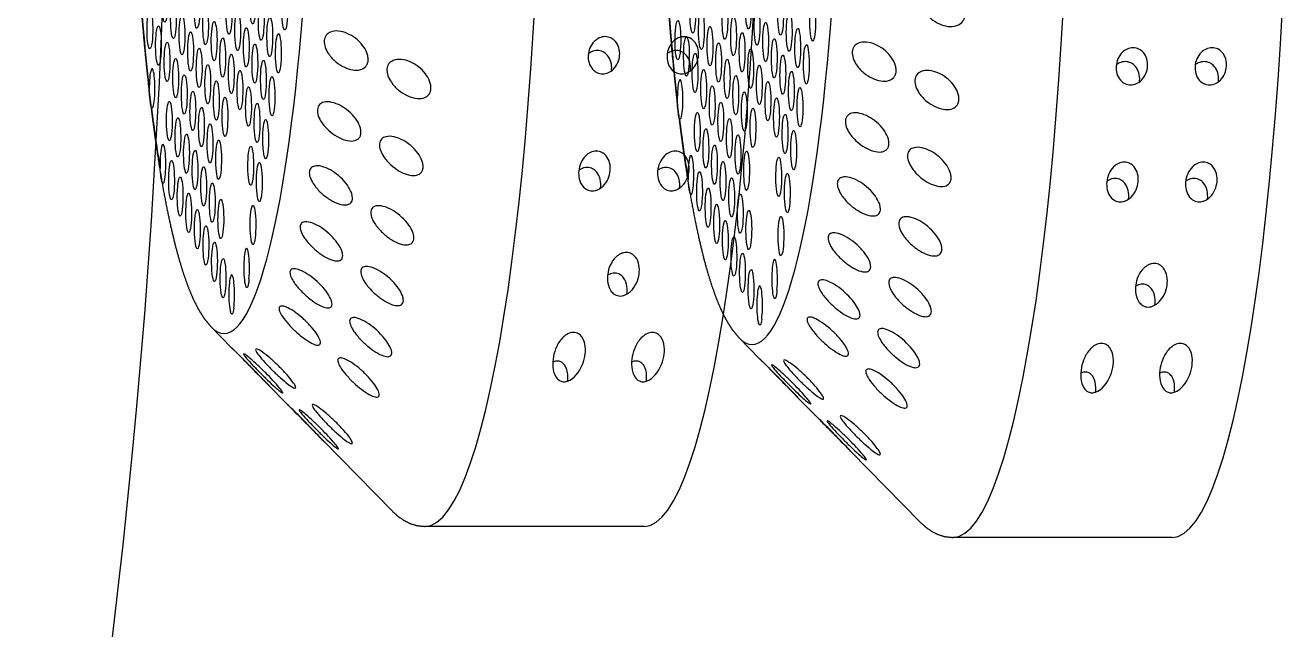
# Model space of a CAD drawing. Extents: x 409 to 498, y 628 to 778.
# Drawn here: x 466.29 to 469.226, y 687.822 to 689.225 of the extents above; entities that cross this region are included whole.
import ezdxf

# ---------------------------------------------------------------- set-up
doc = ezdxf.new("R2010")
doc.units = 0
doc.header["$MEASUREMENT"] = 0
doc.layers.add('1', color=4, linetype='Continuous')
doc.layers.add('DIM', color=3, linetype='Continuous')

# ---------------------------------------------------------------- blocks, each defined once
blk = doc.blocks.new('SUCTION')
at = {"layer": '1'}
for p, q in [((-0.4728, -1.3603), (-0.4244, -1.408)), ((-0.3377, -1.4934), (-0.2956, -1.5349)), ((-0.2095, -1.6197), (-0.0445, -1.7824)), ((0.5395, -1.808), (0.0307, -1.8158))]:
    blk.add_line(p, q, dxfattribs=at)
for centre, major_axis, start_param, end_param in [((0.5106, 0.0668), (-0.0289, 1.8748), 3.141593, 6.283185), ((0.0017, 0.059), (-0.0289, 1.8748), 3.141593, 6.283185), ((-0.4641, 0.0518), (-0.022, 1.427), 2.994561, 6.430217)]:
    blk.add_ellipse(centre, major_axis=major_axis, ratio=0.145722, start_param=start_param, end_param=end_param, dxfattribs=at)
at = {"layer": '1', "color": 3}
for centre, major_axis, start_param, end_param in [((-0.4786, 0.0515), (-0.0215, 1.3915), 1.410939, 2.237983), ((-0.4626, -0.5977), (0.0007, -0.0455), 0.253665, 6.53685), ((-0.5917, -0.6095), (0.0007, -0.0455), 0.253665, 6.53685), ((-0.5169, -0.6224), (0.0007, -0.0455), 0.253665, 6.53685), ((-0.4421, -0.6353), (0.0007, -0.0455), 0.253665, 6.53685), ((-0.3878, -0.6106), (0.0007, -0.0455), 0.253665, 6.53685), ((-0.313, -0.6234), (0.0007, -0.0455), 0.253665, 6.53685), ((-0.5711, -0.6471), (0.0007, -0.0455), 0.253665, 6.53685), ((-0.4963, -0.66), (0.0007, -0.0455), 0.253665, 6.53685), ((-0.3673, -0.6481), (0.0007, -0.0455), 0.253665, 6.53685), ((-0.6254, -0.6718), (0.0007, -0.0455), 0.253665, 6.53685), ((-0.5506, -0.6846), (0.0007, -0.0455), 0.253665, 6.53685), ((-0.4216, -0.6728), (0.0007, -0.0455), 0.253665, 6.53685), ((-0.3468, -0.6857), (0.0007, -0.0455), 0.253665, 6.53685), ((-0.6049, -0.7093), (0.0007, -0.0455), 0.253665, 6.53685), ((-0.5301, -0.7222), (0.0007, -0.0455), 0.253665, 6.53685), ((-0.4758, -0.6975), (0.0007, -0.0455), 0.253665, 6.53685), ((-0.401, -0.7104), (0.0007, -0.0455), 0.253665, 6.53685), ((-0.3262, -0.7232), (0.0007, -0.0455), 0.253665, 6.53685), ((-0.5843, -0.7469), (0.0007, -0.0455), 0.253665, 6.53685), ((-0.4553, -0.7351), (0.0007, -0.0455), 0.253665, 6.53685), ((-0.3805, -0.7479), (0.0007, -0.0455), 0.253665, 6.53685), ((-0.5096, -0.7598), (0.0007, -0.0455), 0.253665, 6.53685), ((-0.4348, -0.7726), (0.0007, -0.0455), 0.253665, 6.53685), ((-0.6181, -0.8091), (0.0007, -0.0455), 6.025162, 11.05551), ((-0.5638, -0.7845), (0.0007, -0.0455), 0.253665, 6.53685), ((-0.489, -0.7973), (0.0007, -0.0455), 0.253665, 6.53685), ((-0.4142, -0.8102), (0.0007, -0.0455), 0.253665, 6.53685), ((-0.36, -0.7855), (0.0007, -0.0455), 0.253665, 6.53685), ((-0.5433, -0.822), (0.0007, -0.0455), 0.253665, 6.53685), ((-0.4685, -0.8349), (0.0007, -0.0455), 0.253665, 6.53685), ((-0.3395, -0.823), (0.0007, -0.0455), 0.253665, 6.53685), ((-0.5228, -0.8596), (0.0007, -0.0455), 0.253665, 6.53685), ((-0.3937, -0.8477), (0.0007, -0.0455), 0.253665, 6.53685), ((-0.577, -0.8843), (0.0007, -0.0455), 0.253665, 6.53685), ((-0.5022, -0.8971), (0.0007, -0.0455), 0.253665, 6.53685), ((-0.448, -0.8724), (0.0007, -0.0455), 0.253665, 6.53685), ((-0.3732, -0.8853), (0.0007, -0.0455), 0.253665, 6.53685), ((-0.4786, 0.0515), (-0.0215, 1.3915), 2.276318, 2.419801), ((-0.5565, -0.9218), (0.0007, -0.0455), 0.253665, 6.53685), ((-0.3527, -0.9228), (0.0007, -0.0455), 0.253665, 6.53685), ((-0.536, -0.9594), (0.0007, -0.0455), 0.253665, 6.53685), ((-0.4817, -0.9347), (0.0007, -0.0455), 0.253665, 6.53685), ((-0.5902, -0.9841), (0.0007, -0.0455), 6.20698, 11.237328), ((-0.4612, -0.9722), (0.0007, -0.0455), 0.253665, 6.53685), ((-0.3864, -0.9851), (0.0007, -0.0455), 0.253665, 6.53685), ((-0.5155, -0.9969), (0.0007, -0.0455), 0.253665, 6.53685), ((-0.5697, -1.0216), (0.0007, -0.0455), 0.253665, 6.53685), ((-0.4949, -1.0345), (0.0007, -0.0455), 0.253665, 6.53685), ((-0.3659, -1.0226), (0.0007, -0.0455), 0.253665, 6.53685), ((-0.5492, -1.0592), (0.0007, -0.0455), 0.253665, 6.53685), ((-0.4744, -1.072), (0.0007, -0.0455), 0.253665, 6.53685), ((-0.5287, -1.0967), (0.0007, -0.0455), 0.253665, 6.53685), ((-0.5081, -1.1343), (0.0007, -0.0455), 0.253665, 6.53685), ((-0.4539, -1.1096), (0.0007, -0.0455), 0.253665, 6.53685), ((-0.3791, -1.1224), (0.0007, -0.0455), 0.253665, 6.53685), ((-0.4876, -1.1718), (0.0007, -0.0455), 0.253665, 6.53685), ((-0.4671, -1.2094), (0.0007, -0.0455), 0.253665, 6.53685), ((-0.3923, -1.2222), (0.0007, -0.0455), 0.970993, 6.001341), ((-0.4466, -1.2469), (0.0007, -0.0455), 0.253665, 6.53685), ((-0.426, -1.2845), (0.0007, -0.0455), 0.789174, 5.819522)]:
    blk.add_ellipse(centre, major_axis=major_axis, ratio=0.145722, start_param=start_param, end_param=end_param, dxfattribs=at)
at = {"layer": '1'}
for points in [[(-0.6826, 0.2881), (-0.6831, 0.2145), (-0.6829, 0.1403), (-0.6822, 0.066), (-0.6809, -0.0084), (-0.679, -0.0826), (-0.6766, -0.1565), (-0.6736, -0.2298), (-0.67, -0.3023), (-0.6659, -0.3738), (-0.6613, -0.4441), (-0.6561, -0.513), (-0.6505, -0.5804), (-0.6443, -0.646), (-0.6377, -0.7097), (-0.6306, -0.7713), (-0.6231, -0.8306), (-0.6151, -0.8875), (-0.6068, -0.9418), (-0.598, -0.9934), (-0.5889, -1.0422), (-0.5794, -1.088), (-0.5696, -1.1307), (-0.5595, -1.1704), (-0.549, -1.2068), (-0.5381, -1.24), (-0.5268, -1.27), (-0.515, -1.2969), (-0.5024, -1.3208), (-0.4886, -1.3418), (-0.4728, -1.3603)], [(-0.0445, -1.7824), (-0.0324, -1.793), (-0.0189, -1.8022), (-0.0038, -1.8096), (0.0129, -1.8143), (0.0307, -1.8158)]]:
    blk.add_open_spline(points, degree=1, dxfattribs=at)
at = {"layer": '1', "color": 3}
for points, knots in [([(-0.01, -0.5427), (-0.0038, -0.5446), (0.003, -0.5477), (0.0157, -0.5559), (0.0217, -0.5611), (0.0306, -0.5716), (0.0344, -0.5774), (0.0382, -0.5866), (0.0392, -0.5898), (0.0404, -0.596), (0.0406, -0.5991), (0.0403, -0.605), (0.0398, -0.6079), (0.0381, -0.6131), (0.0368, -0.6155), (0.0323, -0.6219), (0.0281, -0.625), (0.0185, -0.6294), (0.0122, -0.6305), (-0.0009, -0.6302), (-0.0077, -0.6287), (-0.0204, -0.6243), (-0.0274, -0.6208), (-0.0405, -0.6115), (-0.0467, -0.6057), (-0.0548, -0.595), (-0.0579, -0.5898), (-0.062, -0.5789), (-0.063, -0.5733), (-0.0625, -0.5631), (-0.0611, -0.5582), (-0.0561, -0.5503), (-0.0526, -0.5472), (-0.0437, -0.5419), (-0.0372, -0.5402), (-0.0237, -0.5396), (-0.0165, -0.5407), (-0.01, -0.5427)], [0, 0, 0, 0, 0.0233552, 0.0233552, 0.0467103, 0.0467103, 0.0658795, 0.0658795, 0.0754641, 0.0754641, 0.0850487, 0.0850487, 0.0946332, 0.0946332, 0.1042178, 0.1042178, 0.123387, 0.123387, 0.1467421, 0.1467421, 0.1700973, 0.1700973, 0.1945396, 0.1945396, 0.2189818, 0.2189818, 0.2355966, 0.2355966, 0.2522113, 0.2522113, 0.2688261, 0.2688261, 0.2854408, 0.2854408, 0.3098831, 0.3098831, 0.3343253, 0.3343253, 0.3343253, 0.3343253]), ([(-0.1671, -0.6745), (-0.1608, -0.6771), (-0.1542, -0.6808), (-0.1416, -0.6901), (-0.1357, -0.6957), (-0.127, -0.7068), (-0.1233, -0.7127), (-0.1196, -0.7219), (-0.1187, -0.725), (-0.1176, -0.731), (-0.1174, -0.734), (-0.1178, -0.7395), (-0.1184, -0.7421), (-0.1202, -0.7468), (-0.1215, -0.749), (-0.1262, -0.7544), (-0.1305, -0.7568), (-0.1402, -0.7597), (-0.1465, -0.76), (-0.1596, -0.758), (-0.1664, -0.7559), (-0.179, -0.7501), (-0.186, -0.7459), (-0.1989, -0.7356), (-0.2049, -0.7294), (-0.2128, -0.7183), (-0.2158, -0.7131), (-0.2197, -0.7024), (-0.2206, -0.6969), (-0.2199, -0.6874), (-0.2184, -0.683), (-0.2132, -0.6761), (-0.2097, -0.6737), (-0.2007, -0.6698), (-0.1942, -0.6689), (-0.1806, -0.67), (-0.1735, -0.6719), (-0.1671, -0.6745)], [0, 0, 0, 0, 0.023389, 0.023389, 0.0467779, 0.0467779, 0.0659746, 0.0659746, 0.0755729, 0.0755729, 0.0851712, 0.0851712, 0.0947696, 0.0947696, 0.1043679, 0.1043679, 0.1235645, 0.1235645, 0.1469535, 0.1469535, 0.1703425, 0.1703425, 0.1947513, 0.1947513, 0.2191601, 0.2191601, 0.2357472, 0.2357472, 0.2523342, 0.2523342, 0.2689213, 0.2689213, 0.2855084, 0.2855084, 0.3099172, 0.3099172, 0.334326, 0.334326, 0.334326, 0.334326]), ([(0.4272, -0.7594), (0.4227, -0.7594), (0.418, -0.7584), (0.4098, -0.7545), (0.4062, -0.7516), (0.3997, -0.7444), (0.3969, -0.7392), (0.3934, -0.728), (0.3928, -0.722), (0.3934, -0.711), (0.3946, -0.7051), (0.3992, -0.6939), (0.4025, -0.6886), (0.4097, -0.6812), (0.4136, -0.6782), (0.4224, -0.6741), (0.4271, -0.6729), (0.4362, -0.6728), (0.4409, -0.6738), (0.4492, -0.6776), (0.4528, -0.6805), (0.4593, -0.6877), (0.4622, -0.6929), (0.4657, -0.704), (0.4663, -0.7099), (0.4657, -0.7209), (0.4645, -0.7269), (0.4598, -0.7382), (0.4564, -0.7435), (0.4491, -0.751), (0.4452, -0.754), (0.4365, -0.7581), (0.4318, -0.7593), (0.4272, -0.7594)], [0, 0, 0, 0, 0.0137694, 0.0137694, 0.0275389, 0.0275389, 0.045875, 0.045875, 0.0642111, 0.0642111, 0.0822466, 0.0822466, 0.1002822, 0.1002822, 0.114005, 0.114005, 0.1277279, 0.1277279, 0.1414507, 0.1414507, 0.1551736, 0.1551736, 0.1732091, 0.1732091, 0.1912446, 0.1912446, 0.2095807, 0.2095807, 0.2279168, 0.2279168, 0.2416863, 0.2416863, 0.2554557, 0.2554557, 0.2554557, 0.2554557]), ([(0.6104, -0.7565), (0.6058, -0.7566), (0.6012, -0.7556), (0.5929, -0.7517), (0.5893, -0.7488), (0.5829, -0.7416), (0.58, -0.7364), (0.5766, -0.7252), (0.5759, -0.7192), (0.5765, -0.7082), (0.5777, -0.7022), (0.5823, -0.6911), (0.5857, -0.6858), (0.5929, -0.6784), (0.5968, -0.6754), (0.6055, -0.6712), (0.6103, -0.6701), (0.6193, -0.67), (0.624, -0.6709), (0.6323, -0.6748), (0.636, -0.6777), (0.6425, -0.6849), (0.6453, -0.6901), (0.6488, -0.7012), (0.6494, -0.7071), (0.6489, -0.7181), (0.6476, -0.7241), (0.6429, -0.7354), (0.6395, -0.7407), (0.6323, -0.7482), (0.6284, -0.7512), (0.6197, -0.7553), (0.6149, -0.7565), (0.6104, -0.7565)], [0, 0, 0, 0, 0.0137694, 0.0137694, 0.0275389, 0.0275389, 0.045875, 0.045875, 0.0642111, 0.0642111, 0.0822466, 0.0822466, 0.1002822, 0.1002822, 0.114005, 0.114005, 0.1277279, 0.1277279, 0.1414507, 0.1414507, 0.1551736, 0.1551736, 0.1732091, 0.1732091, 0.1912446, 0.1912446, 0.2095807, 0.2095807, 0.2279168, 0.2279168, 0.2416863, 0.2416863, 0.2554557, 0.2554557, 0.2554557, 0.2554557]), ([(0.6308, -0.749), (0.6309, -0.7479), (0.631, -0.7469), (0.6314, -0.7402), (0.6309, -0.7342), (0.6275, -0.7229), (0.6246, -0.7176), (0.6181, -0.7103), (0.6145, -0.7074), (0.6063, -0.7035), (0.6017, -0.7025), (0.5926, -0.7027), (0.5879, -0.7038), (0.581, -0.7071), (0.5787, -0.7086), (0.5765, -0.7102)], [0.06228793, 0.06228793, 0.06228793, 0.06228793, 0.06587176, 0.06587176, 0.08466047, 0.08466047, 0.10344918, 0.10344918, 0.11715342, 0.11715342, 0.13085765, 0.13085765, 0.14456189, 0.14456189, 0.15250533, 0.15250533, 0.15250533, 0.15250533]), ([(-0.0204, -0.7382), (-0.0142, -0.7408), (-0.0075, -0.7445), (0.0051, -0.7538), (0.011, -0.7594), (0.0197, -0.7705), (0.0234, -0.7764), (0.027, -0.7856), (0.0279, -0.7886), (0.029, -0.7947), (0.0292, -0.7976), (0.0288, -0.8032), (0.0282, -0.8058), (0.0264, -0.8105), (0.0251, -0.8126), (0.0204, -0.8181), (0.0162, -0.8205), (0.0065, -0.8234), (0.0002, -0.8236), (-0.0129, -0.8217), (-0.0197, -0.8196), (-0.0323, -0.8138), (-0.0393, -0.8096), (-0.0522, -0.7993), (-0.0582, -0.7931), (-0.0662, -0.782), (-0.0692, -0.7768), (-0.0731, -0.7661), (-0.074, -0.7606), (-0.0733, -0.7511), (-0.0717, -0.7467), (-0.0666, -0.7398), (-0.063, -0.7373), (-0.054, -0.7334), (-0.0475, -0.7326), (-0.0339, -0.7337), (-0.0268, -0.7356), (-0.0204, -0.7382)], [0, 0, 0, 0, 0.0233552, 0.0233552, 0.0467103, 0.0467103, 0.0658795, 0.0658795, 0.0754641, 0.0754641, 0.0850487, 0.0850487, 0.0946332, 0.0946332, 0.1042178, 0.1042178, 0.123387, 0.123387, 0.1467421, 0.1467421, 0.1700973, 0.1700973, 0.1945396, 0.1945396, 0.2189818, 0.2189818, 0.2355966, 0.2355966, 0.2522113, 0.2522113, 0.2688261, 0.2688261, 0.2854408, 0.2854408, 0.3098831, 0.3098831, 0.3343253, 0.3343253, 0.3343253, 0.3343253]), ([(0.4477, -0.7519), (0.4478, -0.7508), (0.4479, -0.7497), (0.4483, -0.7431), (0.4477, -0.737), (0.4443, -0.7257), (0.4415, -0.7204), (0.435, -0.7131), (0.4314, -0.7102), (0.4232, -0.7063), (0.4185, -0.7053), (0.4095, -0.7055), (0.4047, -0.7066), (0.3979, -0.7099), (0.3955, -0.7114), (0.3934, -0.7131)], [0.06228793, 0.06228793, 0.06228793, 0.06228793, 0.06587176, 0.06587176, 0.08466047, 0.08466047, 0.10344918, 0.10344918, 0.11715342, 0.11715342, 0.13085765, 0.13085765, 0.14456189, 0.14456189, 0.15250533, 0.15250533, 0.15250533, 0.15250533]), ([(-0.6191, -0.8532), (-0.6193, -0.8529), (-0.6194, -0.8525), (-0.6202, -0.8506), (-0.6206, -0.8483), (-0.6214, -0.8429), (-0.6218, -0.84), (-0.6227, -0.8336), (-0.6231, -0.83), (-0.6241, -0.8216), (-0.6245, -0.8168), (-0.6247, -0.812)], [-0.10333223, -0.10333223, -0.10333223, -0.10333223, -0.09981809, -0.09981809, -0.08531374, -0.08531374, -0.07331614, -0.07331614, -0.06095866, -0.06095866, -0.0463084, -0.0463084, -0.0463084, -0.0463084]), ([(-0.18, -0.8424), (-0.1739, -0.8455), (-0.1673, -0.8498), (-0.1548, -0.86), (-0.1491, -0.866), (-0.1405, -0.8774), (-0.137, -0.8833), (-0.1335, -0.8923), (-0.1326, -0.8953), (-0.1317, -0.901), (-0.1315, -0.9038), (-0.132, -0.9088), (-0.1327, -0.9112), (-0.1346, -0.9153), (-0.1359, -0.9171), (-0.1407, -0.9215), (-0.145, -0.9232), (-0.1548, -0.9246), (-0.1611, -0.924), (-0.1742, -0.9205), (-0.1809, -0.9176), (-0.1935, -0.9106), (-0.2003, -0.9059), (-0.2131, -0.8947), (-0.219, -0.8882), (-0.2267, -0.877), (-0.2296, -0.8718), (-0.2333, -0.8614), (-0.234, -0.8563), (-0.2332, -0.8475), (-0.2315, -0.8437), (-0.2262, -0.838), (-0.2227, -0.8361), (-0.2136, -0.8336), (-0.2071, -0.8337), (-0.1935, -0.8364), (-0.1865, -0.8391), (-0.18, -0.8424)], [0, 0, 0, 0, 0.023389, 0.023389, 0.0467779, 0.0467779, 0.0659746, 0.0659746, 0.0755729, 0.0755729, 0.0851712, 0.0851712, 0.0947696, 0.0947696, 0.1043679, 0.1043679, 0.1235645, 0.1235645, 0.1469535, 0.1469535, 0.1703425, 0.1703425, 0.1947513, 0.1947513, 0.2191601, 0.2191601, 0.2357472, 0.2357472, 0.2523342, 0.2523342, 0.2689213, 0.2689213, 0.2855084, 0.2855084, 0.3099172, 0.3099172, 0.334326, 0.334326, 0.334326, 0.334326]), ([(-0.0345, -0.9202), (-0.0283, -0.9233), (-0.0217, -0.9276), (-0.0094, -0.9378), (-0.0036, -0.9438), (0.0049, -0.9552), (0.0085, -0.9611), (0.012, -0.9701), (0.0128, -0.973), (0.0138, -0.9788), (0.0139, -0.9815), (0.0134, -0.9866), (0.0128, -0.9889), (0.0108, -0.993), (0.0095, -0.9948), (0.0047, -0.9993), (0.0004, -1.0009), (-0.0093, -1.0023), (-0.0156, -1.0018), (-0.0287, -0.9983), (-0.0354, -0.9954), (-0.048, -0.9884), (-0.0548, -0.9837), (-0.0676, -0.9725), (-0.0735, -0.966), (-0.0812, -0.9548), (-0.0841, -0.9495), (-0.0878, -0.9392), (-0.0886, -0.934), (-0.0877, -0.9253), (-0.0861, -0.9214), (-0.0808, -0.9157), (-0.0772, -0.9138), (-0.0681, -0.9114), (-0.0616, -0.9115), (-0.048, -0.9142), (-0.0409, -0.9169), (-0.0345, -0.9202)], [0, 0, 0, 0, 0.0233552, 0.0233552, 0.0467103, 0.0467103, 0.0658795, 0.0658795, 0.0754641, 0.0754641, 0.0850487, 0.0850487, 0.0946332, 0.0946332, 0.1042178, 0.1042178, 0.123387, 0.123387, 0.1467421, 0.1467421, 0.1700973, 0.1700973, 0.1945396, 0.1945396, 0.2189818, 0.2189818, 0.2355966, 0.2355966, 0.2522113, 0.2522113, 0.2688261, 0.2688261, 0.2854408, 0.2854408, 0.3098831, 0.3098831, 0.3343253, 0.3343253, 0.3343253, 0.3343253]), ([(0.4077, -1.031), (0.4054, -1.0311), (0.4032, -1.0308), (0.3988, -1.0298), (0.3967, -1.029), (0.3909, -1.0261), (0.3876, -1.0233), (0.3812, -1.0156), (0.3784, -1.0099), (0.3752, -0.9976), (0.3748, -0.9911), (0.3757, -0.9792), (0.3772, -0.9727), (0.3824, -0.9605), (0.3861, -0.9547), (0.3938, -0.9469), (0.3977, -0.9439), (0.4062, -0.9398), (0.4109, -0.9386), (0.4199, -0.9385), (0.4244, -0.9395), (0.4323, -0.9434), (0.4357, -0.9462), (0.4422, -0.9538), (0.445, -0.9595), (0.4483, -0.9716), (0.4487, -0.978), (0.4477, -0.9899), (0.4462, -0.9965), (0.4408, -1.0089), (0.437, -1.0148), (0.4292, -1.0226), (0.4254, -1.0255), (0.4191, -1.0287), (0.4168, -1.0295), (0.4123, -1.0307), (0.41, -1.031), (0.4077, -1.031)], [0, 0, 0, 0, 0.0068896, 0.0068896, 0.0137791, 0.0137791, 0.0275583, 0.0275583, 0.0493984, 0.0493984, 0.0712384, 0.0712384, 0.0924883, 0.0924883, 0.1137382, 0.1137382, 0.1274079, 0.1274079, 0.1410777, 0.1410777, 0.1547474, 0.1547474, 0.1684171, 0.1684171, 0.189667, 0.189667, 0.2109169, 0.2109169, 0.2327569, 0.2327569, 0.254597, 0.254597, 0.2683762, 0.2683762, 0.2752657, 0.2752657, 0.2821553, 0.2821553, 0.2821553, 0.2821553]), ([(0.5908, -1.0282), (0.5886, -1.0282), (0.5863, -1.028), (0.582, -1.027), (0.5799, -1.0262), (0.574, -1.0233), (0.5708, -1.0204), (0.5643, -1.0128), (0.5615, -1.007), (0.5583, -0.9948), (0.5579, -0.9882), (0.5589, -0.9763), (0.5603, -0.9699), (0.5655, -0.9577), (0.5692, -0.9518), (0.577, -0.944), (0.5808, -0.9411), (0.5893, -0.937), (0.594, -0.9358), (0.603, -0.9356), (0.6076, -0.9367), (0.6155, -0.9406), (0.6188, -0.9434), (0.6254, -0.951), (0.6282, -0.9567), (0.6314, -0.9688), (0.6318, -0.9752), (0.6308, -0.9871), (0.6293, -0.9937), (0.624, -1.0061), (0.6202, -1.012), (0.6124, -1.0198), (0.6086, -1.0227), (0.6022, -1.0259), (0.6, -1.0267), (0.5954, -1.0278), (0.5931, -1.0282), (0.5908, -1.0282)], [0, 0, 0, 0, 0.0068896, 0.0068896, 0.0137791, 0.0137791, 0.0275583, 0.0275583, 0.0493984, 0.0493984, 0.0712384, 0.0712384, 0.0924883, 0.0924883, 0.1137382, 0.1137382, 0.1274079, 0.1274079, 0.1410777, 0.1410777, 0.1547474, 0.1547474, 0.1684171, 0.1684171, 0.189667, 0.189667, 0.2109169, 0.2109169, 0.2327569, 0.2327569, 0.254597, 0.254597, 0.2683762, 0.2683762, 0.2752657, 0.2752657, 0.2821553, 0.2821553, 0.2821553, 0.2821553]), ([(-0.5901, -1.0294), (-0.5903, -1.0293), (-0.5906, -1.029), (-0.5913, -1.0278), (-0.5918, -1.0262), (-0.5927, -1.0222), (-0.5931, -1.02), (-0.5941, -1.0147), (-0.5946, -1.0117), (-0.5957, -1.0042), (-0.5963, -0.9998), (-0.5965, -0.9951)], [-0.10333581, -0.10333581, -0.10333581, -0.10333581, -0.09774084, -0.09774084, -0.08402044, -0.08402044, -0.07264257, -0.07264257, -0.06085918, -0.06085918, -0.04630941, -0.04630941, -0.04630941, -0.04630941]), ([(-0.1963, -0.9949), (-0.1902, -0.9986), (-0.1837, -1.0034), (-0.1714, -1.0144), (-0.1658, -1.0206), (-0.1575, -1.0321), (-0.154, -1.038), (-0.1507, -1.0465), (-0.1499, -1.0494), (-0.1491, -1.0547), (-0.149, -1.0572), (-0.1496, -1.0617), (-0.1503, -1.0637), (-0.1523, -1.0672), (-0.1536, -1.0686), (-0.1585, -1.0719), (-0.1629, -1.0728), (-0.1727, -1.0727), (-0.179, -1.0713), (-0.192, -1.0663), (-0.1987, -1.0627), (-0.2111, -1.0547), (-0.2179, -1.0495), (-0.2304, -1.0376), (-0.2361, -1.031), (-0.2436, -1.0197), (-0.2464, -1.0146), (-0.2499, -1.0048), (-0.2506, -1), (-0.2496, -0.9922), (-0.2478, -0.989), (-0.2424, -0.9846), (-0.2388, -0.9834), (-0.2297, -0.9824), (-0.2232, -0.9833), (-0.2097, -0.9876), (-0.2027, -0.991), (-0.1963, -0.9949)], [0, 0, 0, 0, 0.023389, 0.023389, 0.0467779, 0.0467779, 0.0659746, 0.0659746, 0.0755729, 0.0755729, 0.0851712, 0.0851712, 0.0947696, 0.0947696, 0.1043679, 0.1043679, 0.1235645, 0.1235645, 0.1469535, 0.1469535, 0.1703425, 0.1703425, 0.1947513, 0.1947513, 0.2191601, 0.2191601, 0.2357472, 0.2357472, 0.2523342, 0.2523342, 0.2689213, 0.2689213, 0.2855084, 0.2855084, 0.3099172, 0.3099172, 0.334326, 0.334326, 0.334326, 0.334326]), ([(0.4266, -1.0244), (0.4266, -1.0242), (0.4266, -1.0239), (0.4272, -1.0176), (0.427, -1.0109), (0.4239, -0.9983), (0.4211, -0.9923), (0.4145, -0.9845), (0.4113, -0.9817), (0.4055, -0.9788), (0.4034, -0.9781), (0.3991, -0.9771), (0.3969, -0.9768), (0.3924, -0.9769), (0.3901, -0.9772), (0.3856, -0.9783), (0.3833, -0.9792), (0.3792, -0.9812), (0.3772, -0.9824), (0.3754, -0.9838)], [0.07451048, 0.07451048, 0.07451048, 0.07451048, 0.0754781, 0.0754781, 0.09854089, 0.09854089, 0.12160367, 0.12160367, 0.13525987, 0.13525987, 0.14208797, 0.14208797, 0.14891607, 0.14891607, 0.15574416, 0.15574416, 0.16257226, 0.16257226, 0.16931395, 0.16931395, 0.16931395, 0.16931395]), ([(0.6097, -1.0216), (0.6097, -1.0213), (0.6098, -1.0211), (0.6104, -1.0147), (0.6101, -1.0081), (0.607, -0.9955), (0.6042, -0.9894), (0.5976, -0.9817), (0.5944, -0.9789), (0.5886, -0.976), (0.5866, -0.9752), (0.5823, -0.9742), (0.58, -0.974), (0.5755, -0.9741), (0.5732, -0.9744), (0.5687, -0.9755), (0.5665, -0.9763), (0.5623, -0.9784), (0.5603, -0.9796), (0.5585, -0.9809)], [0.07451048, 0.07451048, 0.07451048, 0.07451048, 0.0754781, 0.0754781, 0.09854089, 0.09854089, 0.12160367, 0.12160367, 0.13525987, 0.13525987, 0.14208797, 0.14208797, 0.14891607, 0.14891607, 0.15574416, 0.15574416, 0.16257226, 0.16257226, 0.16931395, 0.16931395, 0.16931395, 0.16931395]), ([(-0.0522, -1.0854), (-0.0461, -1.0891), (-0.0396, -1.0939), (-0.0274, -1.1049), (-0.0217, -1.1111), (-0.0135, -1.1226), (-0.01, -1.1285), (-0.0067, -1.137), (-0.0059, -1.1398), (-0.0051, -1.1452), (-0.005, -1.1477), (-0.0056, -1.1522), (-0.0063, -1.1542), (-0.0083, -1.1576), (-0.0096, -1.1591), (-0.0145, -1.1624), (-0.0189, -1.1633), (-0.0286, -1.1632), (-0.0349, -1.1618), (-0.0479, -1.1568), (-0.0546, -1.1533), (-0.067, -1.1452), (-0.0738, -1.14), (-0.0864, -1.1281), (-0.0921, -1.1215), (-0.0996, -1.1102), (-0.1024, -1.1051), (-0.1059, -1.0952), (-0.1066, -1.0905), (-0.1056, -1.0827), (-0.1038, -1.0794), (-0.0984, -1.075), (-0.0948, -1.0738), (-0.0857, -1.0728), (-0.0792, -1.0738), (-0.0656, -1.0781), (-0.0586, -1.0815), (-0.0522, -1.0854)], [0, 0, 0, 0, 0.0233552, 0.0233552, 0.0467103, 0.0467103, 0.0658795, 0.0658795, 0.0754641, 0.0754641, 0.0850487, 0.0850487, 0.0946332, 0.0946332, 0.1042178, 0.1042178, 0.123387, 0.123387, 0.1467421, 0.1467421, 0.1700973, 0.1700973, 0.1945396, 0.1945396, 0.2189818, 0.2189818, 0.2355966, 0.2355966, 0.2522113, 0.2522113, 0.2688261, 0.2688261, 0.2854408, 0.2854408, 0.3098831, 0.3098831, 0.3343253, 0.3343253, 0.3343253, 0.3343253]), ([(-0.2156, -1.1294), (-0.2095, -1.1336), (-0.2031, -1.1388), (-0.1911, -1.1504), (-0.1855, -1.1568), (-0.1775, -1.1682), (-0.1741, -1.1739), (-0.171, -1.182), (-0.1703, -1.1846), (-0.1695, -1.1894), (-0.1695, -1.1916), (-0.1702, -1.1955), (-0.1709, -1.1972), (-0.173, -1.1999), (-0.1744, -1.2009), (-0.1793, -1.2031), (-0.1837, -1.2032), (-0.1935, -1.2016), (-0.1998, -1.1993), (-0.2127, -1.1929), (-0.2193, -1.1888), (-0.2316, -1.1798), (-0.2382, -1.1742), (-0.2505, -1.1618), (-0.2562, -1.1551), (-0.2634, -1.1442), (-0.2661, -1.1392), (-0.2694, -1.13), (-0.27, -1.1258), (-0.2688, -1.1191), (-0.267, -1.1165), (-0.2615, -1.1134), (-0.2579, -1.1129), (-0.2488, -1.1134), (-0.2423, -1.1152), (-0.2288, -1.121), (-0.2219, -1.1251), (-0.2156, -1.1294)], [0, 0, 0, 0, 0.023389, 0.023389, 0.0467779, 0.0467779, 0.0659746, 0.0659746, 0.0755729, 0.0755729, 0.0851712, 0.0851712, 0.0947696, 0.0947696, 0.1043679, 0.1043679, 0.1235645, 0.1235645, 0.1469535, 0.1469535, 0.1703425, 0.1703425, 0.1947513, 0.1947513, 0.2191601, 0.2191601, 0.2357472, 0.2357472, 0.2523342, 0.2523342, 0.2689213, 0.2689213, 0.2855084, 0.2855084, 0.3099172, 0.3099172, 0.334326, 0.334326, 0.334326, 0.334326]), ([(0.476, -1.2742), (0.4737, -1.2742), (0.4715, -1.2739), (0.4674, -1.2729), (0.4655, -1.2721), (0.4602, -1.2691), (0.4573, -1.2664), (0.4508, -1.2582), (0.4482, -1.2516), (0.4454, -1.2376), (0.4453, -1.2303), (0.4469, -1.2171), (0.4487, -1.2099), (0.4547, -1.1962), (0.4589, -1.1895), (0.4675, -1.1812), (0.4711, -1.1784), (0.4773, -1.1753), (0.4795, -1.1745), (0.4839, -1.1733), (0.4862, -1.173), (0.4907, -1.1729), (0.4929, -1.1732), (0.4971, -1.1742), (0.4991, -1.175), (0.5046, -1.1779), (0.5076, -1.1806), (0.5143, -1.1887), (0.517, -1.1952), (0.5198, -1.2089), (0.5198, -1.2159), (0.5182, -1.2292), (0.5163, -1.2365), (0.5099, -1.2506), (0.5056, -1.2574), (0.4969, -1.2658), (0.4934, -1.2686), (0.4872, -1.2717), (0.4851, -1.2726), (0.4806, -1.2738), (0.4784, -1.2741), (0.476, -1.2742)], [0, 0, 0, 0, 0.0069864, 0.0069864, 0.0139728, 0.0139728, 0.0279456, 0.0279456, 0.0559253, 0.0559253, 0.0839051, 0.0839051, 0.1105409, 0.1105409, 0.1371767, 0.1371767, 0.1508496, 0.1508496, 0.1576861, 0.1576861, 0.1645225, 0.1645225, 0.171359, 0.171359, 0.1781955, 0.1781955, 0.1918684, 0.1918684, 0.2185042, 0.2185042, 0.24514, 0.24514, 0.2731197, 0.2731197, 0.3010995, 0.3010995, 0.3150723, 0.3150723, 0.3220587, 0.3220587, 0.3290451, 0.3290451, 0.3290451, 0.3290451]), ([(-0.2375, -1.2438), (-0.2316, -1.2484), (-0.2252, -1.2539), (-0.2135, -1.2659), (-0.208, -1.2723), (-0.2002, -1.2834), (-0.1969, -1.2888), (-0.194, -1.2962), (-0.1933, -1.2986), (-0.1926, -1.3028), (-0.1926, -1.3047), (-0.1934, -1.3079), (-0.1942, -1.3092), (-0.1963, -1.3111), (-0.1977, -1.3118), (-0.2027, -1.3127), (-0.2071, -1.3121), (-0.2169, -1.309), (-0.2231, -1.306), (-0.2359, -1.2983), (-0.2425, -1.2936), (-0.2545, -1.2838), (-0.2611, -1.2779), (-0.2732, -1.2653), (-0.2787, -1.2587), (-0.2857, -1.2481), (-0.2883, -1.2435), (-0.2914, -1.2351), (-0.2919, -1.2314), (-0.2906, -1.2259), (-0.2888, -1.224), (-0.2832, -1.2223), (-0.2796, -1.2225), (-0.2704, -1.2244), (-0.264, -1.2271), (-0.2506, -1.2344), (-0.2437, -1.239), (-0.2375, -1.2438)], [0, 0, 0, 0, 0.023389, 0.023389, 0.0467779, 0.0467779, 0.0659746, 0.0659746, 0.0755729, 0.0755729, 0.0851712, 0.0851712, 0.0947696, 0.0947696, 0.1043679, 0.1043679, 0.1235645, 0.1235645, 0.1469535, 0.1469535, 0.1703425, 0.1703425, 0.1947513, 0.1947513, 0.2191601, 0.2191601, 0.2357472, 0.2357472, 0.2523342, 0.2523342, 0.2689213, 0.2689213, 0.2855084, 0.2855084, 0.3099172, 0.3099172, 0.334326, 0.334326, 0.334326, 0.334326]), ([(-0.0732, -1.2311), (-0.0672, -1.2353), (-0.0607, -1.2405), (-0.0488, -1.2521), (-0.0432, -1.2584), (-0.0352, -1.2698), (-0.0318, -1.2755), (-0.0287, -1.2836), (-0.028, -1.2862), (-0.0272, -1.291), (-0.0272, -1.2932), (-0.0279, -1.2971), (-0.0286, -1.2987), (-0.0307, -1.3015), (-0.0321, -1.3025), (-0.037, -1.3047), (-0.0414, -1.3048), (-0.0511, -1.3032), (-0.0574, -1.301), (-0.0703, -1.2946), (-0.0769, -1.2904), (-0.0892, -1.2815), (-0.0959, -1.2758), (-0.1082, -1.2635), (-0.1138, -1.2568), (-0.1211, -1.2458), (-0.1238, -1.2409), (-0.1271, -1.2317), (-0.1277, -1.2274), (-0.1265, -1.2207), (-0.1247, -1.2181), (-0.1192, -1.215), (-0.1156, -1.2145), (-0.1064, -1.215), (-0.0999, -1.2168), (-0.0865, -1.2227), (-0.0795, -1.2267), (-0.0732, -1.2311)], [0, 0, 0, 0, 0.0233552, 0.0233552, 0.0467103, 0.0467103, 0.0658795, 0.0658795, 0.0754641, 0.0754641, 0.0850487, 0.0850487, 0.0946332, 0.0946332, 0.1042178, 0.1042178, 0.123387, 0.123387, 0.1467421, 0.1467421, 0.1700973, 0.1700973, 0.1945396, 0.1945396, 0.2189818, 0.2189818, 0.2355966, 0.2355966, 0.2522113, 0.2522113, 0.2688261, 0.2688261, 0.2854408, 0.2854408, 0.3098831, 0.3098831, 0.3343253, 0.3343253, 0.3343253, 0.3343253]), ([(0.4916, -1.2694), (0.4921, -1.2638), (0.492, -1.2579), (0.4899, -1.2447), (0.4874, -1.2375), (0.4806, -1.2289), (0.4778, -1.2262), (0.4726, -1.2234), (0.4707, -1.2226), (0.4667, -1.2215), (0.4645, -1.2213), (0.46, -1.2213), (0.4577, -1.2217), (0.4534, -1.2229), (0.4513, -1.2237), (0.4481, -1.2253), (0.4469, -1.226), (0.4458, -1.2267)], [0.1031187, 0.1031187, 0.1031187, 0.1031187, 0.1276978, 0.1276978, 0.1593765, 0.1593765, 0.1731128, 0.1731128, 0.179981, 0.179981, 0.1868491, 0.1868491, 0.1937173, 0.1937173, 0.2005854, 0.2005854, 0.2047116, 0.2047116, 0.2047116, 0.2047116]), ([(-0.3864, -1.2478), (-0.3867, -1.2512), (-0.3869, -1.2543), (-0.3875, -1.2602), (-0.3879, -1.2627), (-0.3891, -1.2663), (-0.39, -1.2674), (-0.3918, -1.2679), (-0.3927, -1.2674), (-0.3935, -1.266)], [-0.10334717, -0.10334717, -0.10334717, -0.10334717, -0.09099542, -0.09099542, -0.07615637, -0.07615637, -0.06155718, -0.06155718, -0.04630625, -0.04630625, -0.04630625, -0.04630625]), ([(-0.4208, -1.3165), (-0.4212, -1.3194), (-0.4215, -1.3219), (-0.4222, -1.3264), (-0.4227, -1.3282), (-0.4241, -1.3301), (-0.4249, -1.3302), (-0.4267, -1.329), (-0.4277, -1.3275), (-0.4284, -1.3252)], [-0.10334717, -0.10334717, -0.10334717, -0.10334717, -0.09099542, -0.09099542, -0.07615637, -0.07615637, -0.06155718, -0.06155718, -0.04630625, -0.04630625, -0.04630625, -0.04630625]), ([(-0.2618, -1.3359), (-0.2559, -1.3409), (-0.2497, -1.3467), (-0.2382, -1.3587), (-0.2328, -1.365), (-0.2252, -1.3757), (-0.2221, -1.3808), (-0.2193, -1.3874), (-0.2186, -1.3895), (-0.218, -1.393), (-0.2181, -1.3946), (-0.2189, -1.397), (-0.2197, -1.3979), (-0.2219, -1.399), (-0.2233, -1.3993), (-0.2283, -1.399), (-0.2327, -1.3976), (-0.2424, -1.393), (-0.2486, -1.3893), (-0.2613, -1.3804), (-0.2677, -1.3753), (-0.2796, -1.365), (-0.2861, -1.3588), (-0.2979, -1.3462), (-0.3033, -1.3397), (-0.3101, -1.3298), (-0.3126, -1.3255), (-0.3156, -1.3181), (-0.316, -1.315), (-0.3146, -1.3108), (-0.3127, -1.3096), (-0.3071, -1.3094), (-0.3034, -1.3102), (-0.2943, -1.3137), (-0.2879, -1.3171), (-0.2747, -1.3256), (-0.2679, -1.3308), (-0.2618, -1.3359)], [0, 0, 0, 0, 0.023389, 0.023389, 0.0467779, 0.0467779, 0.0659746, 0.0659746, 0.0755729, 0.0755729, 0.0851712, 0.0851712, 0.0947696, 0.0947696, 0.1043679, 0.1043679, 0.1235645, 0.1235645, 0.1469535, 0.1469535, 0.1703425, 0.1703425, 0.1947513, 0.1947513, 0.2191601, 0.2191601, 0.2357472, 0.2357472, 0.2523342, 0.2523342, 0.2689213, 0.2689213, 0.2855084, 0.2855084, 0.3099172, 0.3099172, 0.334326, 0.334326, 0.334326, 0.334326]), ([(-0.0971, -1.3548), (-0.0912, -1.3594), (-0.0848, -1.365), (-0.0731, -1.3769), (-0.0676, -1.3833), (-0.0598, -1.3943), (-0.0566, -1.3998), (-0.0536, -1.4072), (-0.0529, -1.4096), (-0.0522, -1.4138), (-0.0523, -1.4157), (-0.053, -1.4188), (-0.0538, -1.4201), (-0.0559, -1.4221), (-0.0573, -1.4227), (-0.0623, -1.4237), (-0.0667, -1.423), (-0.0765, -1.4199), (-0.0827, -1.4169), (-0.0955, -1.4093), (-0.102, -1.4046), (-0.1141, -1.3949), (-0.1207, -1.3889), (-0.1328, -1.3763), (-0.1383, -1.3697), (-0.1454, -1.3591), (-0.1479, -1.3544), (-0.1511, -1.3461), (-0.1516, -1.3423), (-0.1503, -1.3368), (-0.1484, -1.3349), (-0.1428, -1.3332), (-0.1392, -1.3334), (-0.13, -1.3354), (-0.1236, -1.3381), (-0.1102, -1.3454), (-0.1033, -1.35), (-0.0971, -1.3548)], [0, 0, 0, 0, 0.0233552, 0.0233552, 0.0467103, 0.0467103, 0.0658795, 0.0658795, 0.0754641, 0.0754641, 0.0850487, 0.0850487, 0.0946332, 0.0946332, 0.1042178, 0.1042178, 0.123387, 0.123387, 0.1467421, 0.1467421, 0.1700973, 0.1700973, 0.1945396, 0.1945396, 0.2189818, 0.2189818, 0.2355966, 0.2355966, 0.2522113, 0.2522113, 0.2688261, 0.2688261, 0.2854408, 0.2854408, 0.3098831, 0.3098831, 0.3343253, 0.3343253, 0.3343253, 0.3343253]), ([(0.3489, -1.4753), (0.3473, -1.4753), (0.3456, -1.4751), (0.3425, -1.4744), (0.3411, -1.4739), (0.3356, -1.4714), (0.3323, -1.4679), (0.3209, -1.4515), (0.3204, -1.4329), (0.3244, -1.4095), (0.3267, -1.4014), (0.3339, -1.3855), (0.3387, -1.3777), (0.3485, -1.3684), (0.352, -1.3657), (0.3578, -1.3627), (0.3599, -1.3619), (0.3642, -1.3607), (0.3664, -1.3603), (0.371, -1.3603), (0.3731, -1.3606), (0.3771, -1.3616), (0.3789, -1.3624), (0.3839, -1.3653), (0.3865, -1.3678), (0.3934, -1.3768), (0.3957, -1.3846), (0.3978, -1.4003), (0.3973, -1.4084), (0.3933, -1.4318), (0.3861, -1.4505), (0.3683, -1.4674), (0.3637, -1.4709), (0.3572, -1.4737), (0.3556, -1.4742), (0.3522, -1.475), (0.3505, -1.4752), (0.3489, -1.4753)], [0, 0, 0, 0, 0.004866, 0.004866, 0.009732, 0.009732, 0.0279202, 0.0279202, 0.1064516, 0.1064516, 0.1420303, 0.1420303, 0.1776091, 0.1776091, 0.1914434, 0.1914434, 0.1983605, 0.1983605, 0.2052777, 0.2052777, 0.2121948, 0.2121948, 0.219112, 0.219112, 0.2329463, 0.2329463, 0.268525, 0.268525, 0.3041037, 0.3041037, 0.3826351, 0.3826351, 0.4008234, 0.4008234, 0.4056894, 0.4056894, 0.4105553, 0.4105553, 0.4105553, 0.4105553]), ([(0.532, -1.4724), (0.5304, -1.4725), (0.5287, -1.4723), (0.5257, -1.4716), (0.5243, -1.4711), (0.5187, -1.4685), (0.5155, -1.4651), (0.504, -1.4487), (0.5035, -1.4301), (0.5075, -1.4067), (0.5098, -1.3986), (0.517, -1.3827), (0.5219, -1.3748), (0.5317, -1.3656), (0.5351, -1.3629), (0.541, -1.3599), (0.543, -1.3591), (0.5473, -1.3579), (0.5496, -1.3575), (0.5541, -1.3574), (0.5563, -1.3577), (0.5602, -1.3588), (0.5621, -1.3596), (0.567, -1.3624), (0.5696, -1.365), (0.5765, -1.374), (0.5789, -1.3817), (0.5809, -1.3975), (0.5805, -1.4056), (0.5765, -1.429), (0.5692, -1.4476), (0.5515, -1.4645), (0.5469, -1.4681), (0.5403, -1.4709), (0.5387, -1.4714), (0.5354, -1.4722), (0.5336, -1.4724), (0.532, -1.4724)], [0, 0, 0, 0, 0.004866, 0.004866, 0.009732, 0.009732, 0.0279202, 0.0279202, 0.1064516, 0.1064516, 0.1420303, 0.1420303, 0.1776091, 0.1776091, 0.1914434, 0.1914434, 0.1983605, 0.1983605, 0.2052777, 0.2052777, 0.2121948, 0.2121948, 0.219112, 0.219112, 0.2329463, 0.2329463, 0.268525, 0.268525, 0.3041037, 0.3041037, 0.3826351, 0.3826351, 0.4008234, 0.4008234, 0.4056894, 0.4056894, 0.4105553, 0.4105553, 0.4105553, 0.4105553]), ([(-0.3442, -1.4655), (-0.3386, -1.4709), (-0.3327, -1.4768), (-0.3218, -1.4881), (-0.3169, -1.4935), (-0.3098, -1.5017), (-0.307, -1.5052), (-0.3045, -1.5089), (-0.304, -1.5098), (-0.3036, -1.5111), (-0.3037, -1.5114), (-0.3047, -1.5114), (-0.3055, -1.511), (-0.3077, -1.5097), (-0.3091, -1.5087), (-0.3141, -1.5049), (-0.3183, -1.5013), (-0.3277, -1.4931), (-0.3337, -1.4876), (-0.3457, -1.4763), (-0.3519, -1.4704), (-0.3632, -1.4593), (-0.3693, -1.4533), (-0.3803, -1.4418), (-0.3854, -1.4365), (-0.3917, -1.4293), (-0.3939, -1.4266), (-0.3965, -1.4228), (-0.3968, -1.4218), (-0.3952, -1.4218), (-0.3932, -1.4229), (-0.3877, -1.4268), (-0.3841, -1.4296), (-0.3753, -1.4369), (-0.3691, -1.4423), (-0.3564, -1.4538), (-0.35, -1.4599), (-0.3442, -1.4655)], [0, 0, 0, 0, 0.023389, 0.023389, 0.0467779, 0.0467779, 0.0659746, 0.0659746, 0.0755729, 0.0755729, 0.0851712, 0.0851712, 0.0947696, 0.0947696, 0.1043679, 0.1043679, 0.1235645, 0.1235645, 0.1469535, 0.1469535, 0.1703425, 0.1703425, 0.1947513, 0.1947513, 0.2191601, 0.2191601, 0.2357472, 0.2357472, 0.2523342, 0.2523342, 0.2689213, 0.2689213, 0.2855084, 0.2855084, 0.3099172, 0.3099172, 0.334326, 0.334326, 0.334326, 0.334326]), ([(-0.3156, -1.4478), (-0.3099, -1.4531), (-0.3039, -1.4591), (-0.2928, -1.4708), (-0.2877, -1.4766), (-0.2805, -1.4858), (-0.2776, -1.4899), (-0.275, -1.4946), (-0.2745, -1.496), (-0.274, -1.4981), (-0.2741, -1.4988), (-0.275, -1.4996), (-0.2758, -1.4997), (-0.2781, -1.4991), (-0.2795, -1.4985), (-0.2845, -1.4959), (-0.2888, -1.493), (-0.2983, -1.4859), (-0.3044, -1.4809), (-0.3167, -1.4702), (-0.3229, -1.4645), (-0.3344, -1.4535), (-0.3406, -1.4473), (-0.352, -1.4352), (-0.3571, -1.4294), (-0.3636, -1.4212), (-0.3659, -1.4179), (-0.3686, -1.4128), (-0.3689, -1.411), (-0.3673, -1.4096), (-0.3654, -1.41), (-0.3598, -1.4125), (-0.3562, -1.4147), (-0.3472, -1.4208), (-0.3409, -1.4256), (-0.3281, -1.4363), (-0.3215, -1.4422), (-0.3156, -1.4478)], [0, 0, 0, 0, 0.023389, 0.023389, 0.0467779, 0.0467779, 0.0659746, 0.0659746, 0.0755729, 0.0755729, 0.0851712, 0.0851712, 0.0947696, 0.0947696, 0.1043679, 0.1043679, 0.1235645, 0.1235645, 0.1469535, 0.1469535, 0.1703425, 0.1703425, 0.1947513, 0.1947513, 0.2191601, 0.2191601, 0.2357472, 0.2357472, 0.2523342, 0.2523342, 0.2689213, 0.2689213, 0.2855084, 0.2855084, 0.3099172, 0.3099172, 0.334326, 0.334326, 0.334326, 0.334326]), ([(-0.1235, -1.4544), (-0.1176, -1.4594), (-0.1114, -1.4651), (-0.0999, -1.4772), (-0.0946, -1.4835), (-0.0869, -1.4941), (-0.0838, -1.4992), (-0.081, -1.5058), (-0.0804, -1.5079), (-0.0798, -1.5114), (-0.0799, -1.513), (-0.0807, -1.5154), (-0.0814, -1.5163), (-0.0836, -1.5174), (-0.0851, -1.5176), (-0.0901, -1.5174), (-0.0944, -1.516), (-0.1041, -1.5114), (-0.1103, -1.5077), (-0.123, -1.4989), (-0.1294, -1.4938), (-0.1413, -1.4834), (-0.1478, -1.4773), (-0.1596, -1.4647), (-0.165, -1.4582), (-0.1719, -1.4482), (-0.1744, -1.4439), (-0.1773, -1.4365), (-0.1778, -1.4334), (-0.1763, -1.4292), (-0.1744, -1.428), (-0.1688, -1.4278), (-0.1652, -1.4286), (-0.156, -1.4321), (-0.1496, -1.4355), (-0.1364, -1.4441), (-0.1296, -1.4492), (-0.1235, -1.4544)], [0, 0, 0, 0, 0.0233552, 0.0233552, 0.0467103, 0.0467103, 0.0658795, 0.0658795, 0.0754641, 0.0754641, 0.0850487, 0.0850487, 0.0946332, 0.0946332, 0.1042178, 0.1042178, 0.123387, 0.123387, 0.1467421, 0.1467421, 0.1700973, 0.1700973, 0.1945396, 0.1945396, 0.2189818, 0.2189818, 0.2355966, 0.2355966, 0.2522113, 0.2522113, 0.2688261, 0.2688261, 0.2854408, 0.2854408, 0.3098831, 0.3098831, 0.3343253, 0.3343253, 0.3343253, 0.3343253]), ([(0.3569, -1.4738), (0.3571, -1.4711), (0.3572, -1.4684), (0.3571, -1.4557), (0.3558, -1.4456), (0.3479, -1.4341), (0.3449, -1.4308), (0.3396, -1.4284), (0.3383, -1.428), (0.3355, -1.4274), (0.3339, -1.4272), (0.331, -1.4273), (0.3293, -1.4275), (0.3262, -1.4282), (0.3247, -1.4287), (0.3229, -1.4294), (0.3224, -1.4296), (0.3218, -1.4299)], [0.2314886, 0.2314886, 0.2314886, 0.2314886, 0.2462753, 0.2462753, 0.3013362, 0.3013362, 0.3192112, 0.3192112, 0.3237406, 0.3237406, 0.32827, 0.32827, 0.3327995, 0.3327995, 0.3373289, 0.3373289, 0.3392668, 0.3392668, 0.3392668, 0.3392668]), ([(0.54, -1.4709), (0.5402, -1.4683), (0.5403, -1.4656), (0.5402, -1.4529), (0.5389, -1.4428), (0.531, -1.4312), (0.5281, -1.428), (0.5228, -1.4256), (0.5215, -1.4251), (0.5186, -1.4245), (0.5171, -1.4244), (0.5141, -1.4244), (0.5125, -1.4246), (0.5094, -1.4253), (0.5079, -1.4258), (0.506, -1.4266), (0.5055, -1.4268), (0.505, -1.4271)], [0.2314886, 0.2314886, 0.2314886, 0.2314886, 0.2462753, 0.2462753, 0.3013362, 0.3013362, 0.3192112, 0.3192112, 0.3237406, 0.3237406, 0.32827, 0.32827, 0.3327995, 0.3327995, 0.3373289, 0.3373289, 0.3392668, 0.3392668, 0.3392668, 0.3392668]), ([(-0.213, -1.5936), (-0.2074, -1.599), (-0.2015, -1.6049), (-0.1907, -1.6162), (-0.1857, -1.6216), (-0.1787, -1.6297), (-0.1759, -1.6332), (-0.1734, -1.6368), (-0.1728, -1.6378), (-0.1724, -1.6391), (-0.1726, -1.6394), (-0.1735, -1.6394), (-0.1743, -1.639), (-0.1765, -1.6377), (-0.178, -1.6367), (-0.1829, -1.6329), (-0.1871, -1.6293), (-0.1965, -1.6211), (-0.2025, -1.6157), (-0.2146, -1.6044), (-0.2207, -1.5985), (-0.232, -1.5874), (-0.2381, -1.5813), (-0.2492, -1.5699), (-0.2542, -1.5645), (-0.2605, -1.5573), (-0.2628, -1.5546), (-0.2654, -1.5508), (-0.2657, -1.5498), (-0.264, -1.5498), (-0.2621, -1.5509), (-0.2565, -1.5548), (-0.253, -1.5576), (-0.2441, -1.565), (-0.2379, -1.5704), (-0.2252, -1.5819), (-0.2188, -1.588), (-0.213, -1.5936)], [0, 0, 0, 0, 0.0233552, 0.0233552, 0.0467103, 0.0467103, 0.0658795, 0.0658795, 0.0754641, 0.0754641, 0.0850487, 0.0850487, 0.0946332, 0.0946332, 0.1042178, 0.1042178, 0.123387, 0.123387, 0.1467421, 0.1467421, 0.1700973, 0.1700973, 0.1945396, 0.1945396, 0.2189818, 0.2189818, 0.2355966, 0.2355966, 0.2522113, 0.2522113, 0.2688261, 0.2688261, 0.2854408, 0.2854408, 0.3098831, 0.3098831, 0.3343253, 0.3343253, 0.3343253, 0.3343253]), ([(-0.1819, -1.5748), (-0.1762, -1.5802), (-0.1702, -1.5861), (-0.1592, -1.5979), (-0.1541, -1.6037), (-0.1469, -1.6128), (-0.144, -1.6169), (-0.1414, -1.6216), (-0.1409, -1.623), (-0.1404, -1.6251), (-0.1405, -1.6258), (-0.1414, -1.6266), (-0.1422, -1.6267), (-0.1445, -1.6261), (-0.1459, -1.6255), (-0.1509, -1.6229), (-0.1552, -1.62), (-0.1647, -1.6129), (-0.1707, -1.608), (-0.183, -1.5973), (-0.1893, -1.5916), (-0.2008, -1.5806), (-0.207, -1.5743), (-0.2183, -1.5623), (-0.2235, -1.5565), (-0.23, -1.5482), (-0.2323, -1.5449), (-0.235, -1.5398), (-0.2353, -1.538), (-0.2337, -1.5366), (-0.2318, -1.537), (-0.2262, -1.5395), (-0.2226, -1.5417), (-0.2136, -1.5478), (-0.2073, -1.5527), (-0.1944, -1.5634), (-0.1878, -1.5693), (-0.1819, -1.5748)], [0, 0, 0, 0, 0.0233552, 0.0233552, 0.0467103, 0.0467103, 0.0658795, 0.0658795, 0.0754641, 0.0754641, 0.0850487, 0.0850487, 0.0946332, 0.0946332, 0.1042178, 0.1042178, 0.123387, 0.123387, 0.1467421, 0.1467421, 0.1700973, 0.1700973, 0.1945396, 0.1945396, 0.2189818, 0.2189818, 0.2355966, 0.2355966, 0.2522113, 0.2522113, 0.2688261, 0.2688261, 0.2854408, 0.2854408, 0.3098831, 0.3098831, 0.3343253, 0.3343253, 0.3343253, 0.3343253])]:
    blk.add_open_spline(points, degree=3, knots=knots, dxfattribs=at)
at = {"layer": '1'}
for points, knots in [([(-0.3732, -1.4573), (-0.3677, -1.4627), (-0.362, -1.4684), (-0.3513, -1.479), (-0.3465, -1.4839), (-0.3396, -1.4909), (-0.3369, -1.4938), (-0.3345, -1.4963), (-0.3339, -1.4969), (-0.3336, -1.4973), (-0.3337, -1.4972), (-0.3346, -1.4964), (-0.3354, -1.4956), (-0.3376, -1.4934), (-0.3391, -1.492), (-0.3439, -1.4872), (-0.3481, -1.483), (-0.3574, -1.4738), (-0.3632, -1.468), (-0.3751, -1.4562), (-0.3811, -1.4502), (-0.3922, -1.4393), (-0.3982, -1.4335), (-0.409, -1.4229), (-0.4139, -1.4181), (-0.4201, -1.4121), (-0.4223, -1.41), (-0.4248, -1.4076), (-0.425, -1.4073), (-0.4234, -1.4088), (-0.4215, -1.4106), (-0.416, -1.4158), (-0.4125, -1.4192), (-0.4038, -1.4275), (-0.3977, -1.4334), (-0.3853, -1.4455), (-0.3789, -1.4517), (-0.3732, -1.4573)], [0, 0, 0, 0, 0.023389, 0.023389, 0.0467779, 0.0467779, 0.0659746, 0.0659746, 0.0755729, 0.0755729, 0.0851712, 0.0851712, 0.0947696, 0.0947696, 0.1043679, 0.1043679, 0.1235645, 0.1235645, 0.1469535, 0.1469535, 0.1703425, 0.1703425, 0.1947513, 0.1947513, 0.2191601, 0.2191601, 0.2357472, 0.2357472, 0.2523342, 0.2523342, 0.2689213, 0.2689213, 0.2855084, 0.2855084, 0.3099172, 0.3099172, 0.334326, 0.334326, 0.334326, 0.334326]), ([(-0.2445, -1.5842), (-0.2391, -1.5896), (-0.2333, -1.5953), (-0.2227, -1.6059), (-0.2178, -1.6108), (-0.211, -1.6177), (-0.2082, -1.6206), (-0.2058, -1.6231), (-0.2053, -1.6237), (-0.2049, -1.6241), (-0.2051, -1.624), (-0.206, -1.6231), (-0.2068, -1.6224), (-0.209, -1.6202), (-0.2104, -1.6188), (-0.2153, -1.614), (-0.2195, -1.6098), (-0.2287, -1.6006), (-0.2345, -1.5948), (-0.2464, -1.5831), (-0.2524, -1.5771), (-0.2635, -1.5662), (-0.2695, -1.5603), (-0.2803, -1.5497), (-0.2852, -1.5449), (-0.2914, -1.5389), (-0.2936, -1.5368), (-0.2961, -1.5344), (-0.2964, -1.5341), (-0.2948, -1.5356), (-0.2928, -1.5374), (-0.2874, -1.5426), (-0.2838, -1.546), (-0.2751, -1.5544), (-0.269, -1.5602), (-0.2566, -1.5723), (-0.2502, -1.5786), (-0.2445, -1.5842)], [0, 0, 0, 0, 0.0233552, 0.0233552, 0.0467103, 0.0467103, 0.0658795, 0.0658795, 0.0754641, 0.0754641, 0.0850487, 0.0850487, 0.0946332, 0.0946332, 0.1042178, 0.1042178, 0.123387, 0.123387, 0.1467421, 0.1467421, 0.1700973, 0.1700973, 0.1945396, 0.1945396, 0.2189818, 0.2189818, 0.2355966, 0.2355966, 0.2522113, 0.2522113, 0.2688261, 0.2688261, 0.2854408, 0.2854408, 0.3098831, 0.3098831, 0.3343253, 0.3343253, 0.3343253, 0.3343253])]:
    blk.add_open_spline(points, degree=3, knots=knots, dxfattribs=at)
blk = doc.blocks.new('2011PULSE')
at = {"layer": '1', "color": 3, "linetype": 'Continuous'}
blk.add_arc((40.1862, 44.4939), 17.8591, 348.93273, 11.05492, dxfattribs=at)
at = {"layer": 'DIM', "rotation": 359.1160166812695}
for p in [(58.6382, 44.4173), (59.864, 44.3917)]:
    blk.add_blockref('SUCTION', p, dxfattribs=at)

msp = doc.modelspace()

# ---------------------------------------------------------------- block references
at = {"layer": '1'}
msp.add_blockref('2011PULSE', (408.577, 645.4604), dxfattribs=at)

doc.saveas('drawing.dxf')
